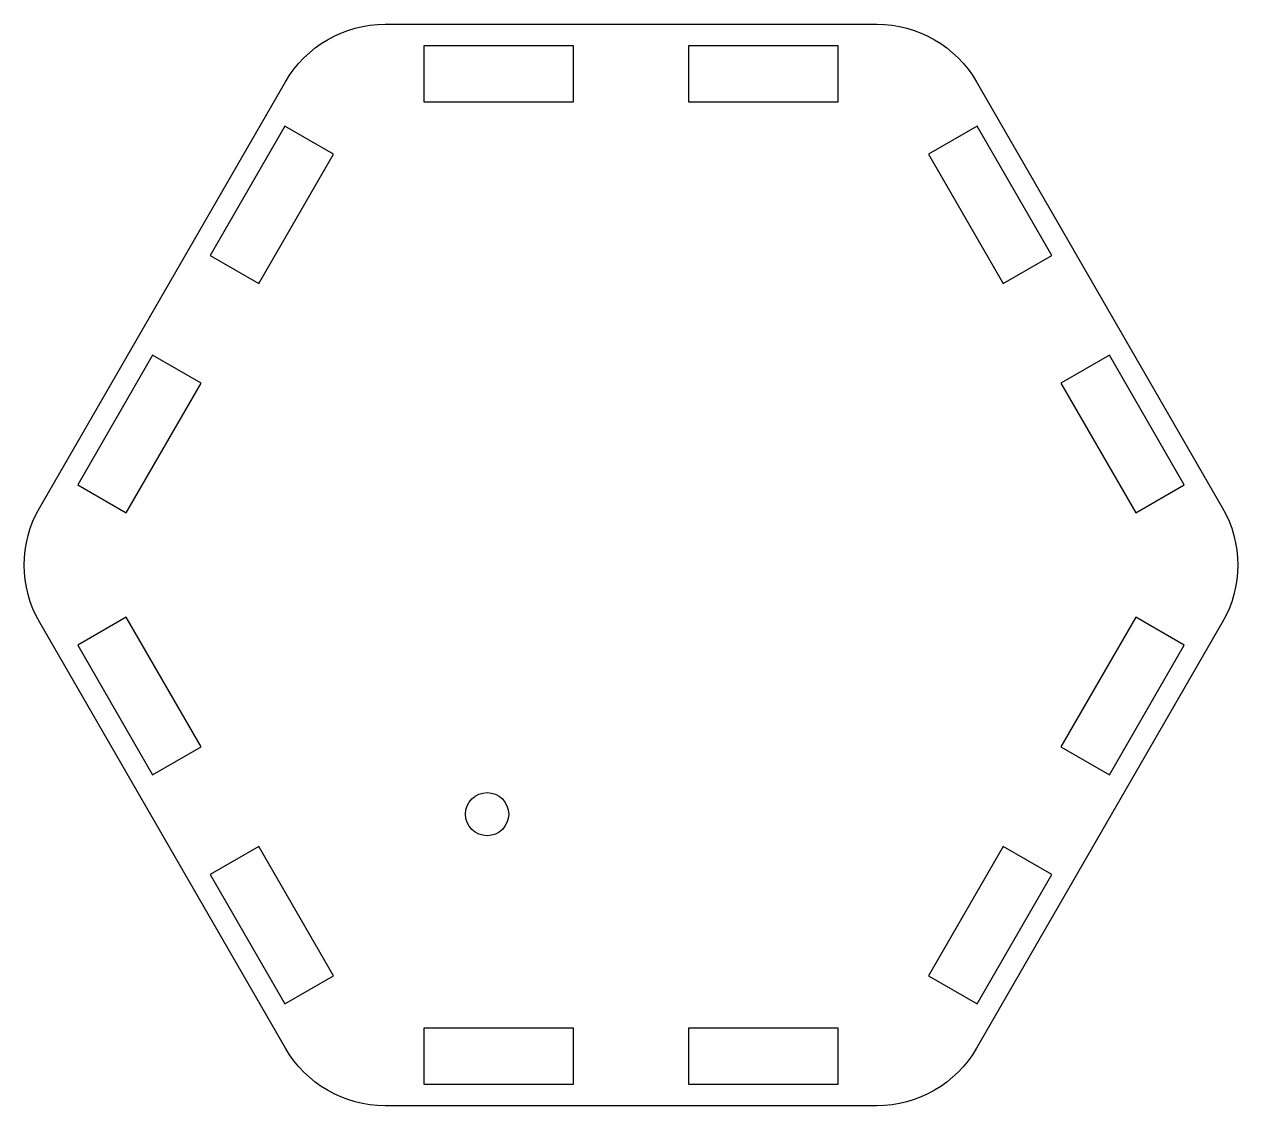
# Model space of a CAD drawing. Header units: millimetres. Extents: x -21.1 to 21.1, y -18.8 to 18.8.
import ezdxf

# ---------------------------------------------------------------- set-up
doc = ezdxf.new("R2010")
doc.units = ezdxf.units.MM
doc.layers.get('0').update_dxf_attribs({"linetype": 'CONTINUOUS'})

msp = doc.modelspace()

# ---------------------------------------------------------------- linework, layer by layer
msp.add_lwpolyline([(-8.541, -18.793, -0.267949), (-12.005, -16.793), (-20.546, -2, -0.267949), (-20.546, 2), (-12.005, 16.793, -0.267949), (-8.541, 18.793), (8.541, 18.793, -0.267949), (12.005, 16.793), (20.546, 2, -0.267949), (20.546, -2), (12.005, -16.793, -0.267949), (8.541, -18.793)], format="xyb", close=True)
for points in [[(-7.2, 16.093), (-2, 16.093), (-2, 18.043), (-7.2, 18.043)], [(7.2, 16.093), (7.2, 18.043), (2, 18.043), (2, 16.093)], [(-10.337, 14.282), (-12.026, 15.257), (-14.626, 10.754), (-12.937, 9.779)], [(10.337, 14.282), (12.937, 9.779), (14.626, 10.754), (12.026, 15.257)], [(-17.537, 1.811), (-14.937, 6.314), (-16.626, 7.289), (-19.226, 2.786)], [(17.537, 1.811), (19.226, 2.786), (16.626, 7.289), (14.937, 6.314)], [(-17.537, -1.811), (-19.226, -2.786), (-16.626, -7.289), (-14.937, -6.314)], [(17.537, -1.811), (14.937, -6.314), (16.626, -7.289), (19.226, -2.786)], [(-10.337, -14.282), (-12.937, -9.779), (-14.626, -10.754), (-12.026, -15.257)], [(10.337, -14.282), (12.026, -15.257), (14.626, -10.754), (12.937, -9.779)], [(-2, -16.093), (-7.2, -16.093), (-7.2, -18.043), (-2, -18.043)], [(7.2, -16.093), (2, -16.093), (2, -18.043), (7.2, -18.043)]]:
    msp.add_lwpolyline(points, close=True)
msp.add_circle((-5, -8.66), 0.75)

doc.saveas('drawing.dxf')
